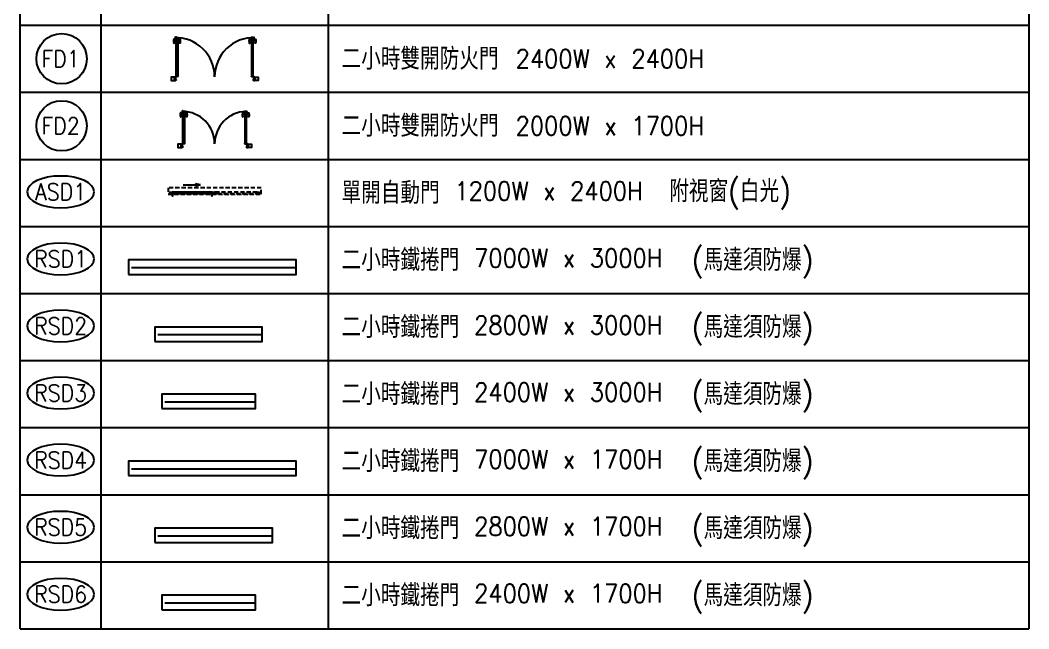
# Model space of a CAD drawing. Header units: millimetres. Extents: x -960 to 41501, y -1010 to 11880.
# Drawn here: x 32120 to 35128, y 321 to 2136 of the extents above; entities that cross this region are included whole.
import ezdxf
from ezdxf.enums import TextEntityAlignment as Align

# ---------------------------------------------------------------- set-up
doc = ezdxf.new("R2010")
doc.units = ezdxf.units.MM
doc.header["$LTSCALE"] = 100
doc.linetypes.add('188K-SM-03-F10-ARCH-PA-Y2257103$0$GOWN$0$15P5-XADP50$0$HIDDEN2', pattern=[0.1875, 0.125, -0.0625])
doc.layers.add('188K-SM-03-F10-ARCH-PA-Y2257103$0$K-TXT', color=7, linetype='Continuous')
doc.styles.add('188K-SM-03-F10-ARCH-PA-Y2257103$0$Standard', font='txt.shx', dxfattribs={"bigfont": 'chineset.shx'})

# ---------------------------------------------------------------- blocks, each defined once
blk = doc.blocks.new('188K-SM-03-F10-ARCH-PA-Y2257103')
at = {"layer": '188K-SM-03-F10-ARCH-PA-Y2257103$0$K-TXT', "ltscale": 5}
blk.add_hatch(color=4, dxfattribs=at).paths.add_polyline_path([(32642.8, 1648.2), (32642.8, 1642.2), (32657.8, 1645.2)])
at = {"layer": '188K-SM-03-F10-ARCH-PA-Y2257103$0$K-TXT'}
for p, q in [((32120.4, 321.1), (32120.4, 4041.1)), ((35127.6, 4041.1), (35127.6, 321.1)), ((32361.8, 321.1), (32361.8, 3881.1)), ((33038.6, 3881.1), (33038.6, 321.1)), ((32120.4, 2121.1), (35127.6, 2121.1)), ((32120.4, 1921.1), (35127.6, 1921.1)), ((32120.4, 1721.1), (35127.6, 1721.1)), ((32120.4, 1521.1), (35127.6, 1521.1)), ((32120.4, 1321.1), (35127.6, 1321.1)), ((32120.4, 1321.1), (35127.6, 1321.1)), ((32120.4, 1321.1), (35127.6, 1321.1)), ((32120.4, 1321.1), (35127.6, 1321.1)), ((32120.4, 1121.1), (35127.6, 1121.1)), ((32120.4, 921.1), (35127.6, 921.1)), ((32120.4, 721.1), (35127.6, 721.1)), ((32120.4, 521.1), (35127.6, 521.1)), ((32120.4, 321.1), (35127.6, 321.1))]:
    blk.add_line(p, q, dxfattribs=at)
at = {"layer": '188K-SM-03-F10-ARCH-PA-Y2257103$0$K-TXT', "color": 1}
for p, q in [((32590.3, 2081.5), (32591.1, 2081.5)), ((32590.3, 2076.6), (32590.3, 2081.5)), ((32591.1, 2076.6), (32590.3, 2076.6)), ((32591.1, 2081.5), (32591.1, 2076.6)), ((32591.1, 2080.1), (32595.1, 2080.1)), ((32595, 2077.9), (32591.1, 2077.9)), ((32595.1, 2080.1), (32596.5, 2080)), ((32805.4, 2080.1), (32804, 2080)), ((32809.4, 2080.1), (32805.4, 2080.1)), ((32805.4, 2077.9), (32809.4, 2077.9)), ((32809.4, 2081.5), (32809.4, 2076.6)), ((32810.2, 2081.5), (32809.4, 2081.5)), ((32809.4, 2076.6), (32810.2, 2076.6)), ((32810.2, 2076.6), (32810.2, 2081.5)), ((32582, 1956.4), (32580.2, 1956.4)), ((32610.3, 1861.5), (32611.1, 1861.5)), ((32610.3, 1856.6), (32610.3, 1861.5)), ((32611.1, 1856.6), (32610.3, 1856.6)), ((32611.1, 1861.5), (32611.1, 1856.6)), ((32611.1, 1860.1), (32615.1, 1860.1)), ((32615, 1857.9), (32611.1, 1857.9)), ((32615.1, 1860.1), (32616.5, 1860)), ((32785.4, 1860.1), (32784, 1860)), ((32789.4, 1860.1), (32785.4, 1860.1)), ((32785.4, 1857.9), (32789.4, 1857.9)), ((32789.4, 1861.5), (32789.4, 1856.6)), ((32790.2, 1861.5), (32789.4, 1861.5)), ((32789.4, 1856.6), (32790.2, 1856.6)), ((32790.2, 1856.6), (32790.2, 1861.5)), ((32602, 1756.4), (32600.2, 1756.4))]:
    blk.add_line(p, q, dxfattribs=at)
at = {"layer": '188K-SM-03-F10-ARCH-PA-Y2257103$0$K-TXT', "color": 4}
for p, q in [((32606.8, 1645.2), (32642.8, 1645.2)), ((32657.8, 1645.2), (32642.8, 1648.2)), ((32642.8, 1648.2), (32642.8, 1642.2)), ((32642.8, 1642.2), (32657.8, 1645.2)), ((32939.4, 1397.4), (32452.3, 1397.4, 0)), ((32838.4, 1197.4), (32531.2, 1197.4, 0)), ((32818.4, 997.4), (32551.2, 997.4, 0)), ((32939.4, 797.4), (32452.3, 797.4, 0)), ((32868.6, 597.4), (32531.2, 597.4, 0)), ((32818.4, 397.4), (32551.2, 397.4, 0))]:
    blk.add_line(p, q, dxfattribs=at)
at = {"layer": '188K-SM-03-F10-ARCH-PA-Y2257103$0$K-TXT', "color": 1}
for points in [[(32584.5, 2080.1), (32580.5, 2080.1), (32579.1, 2080, 0.327495), (32578.3, 2079.4, 0.089847), (32578.1, 2068.6, 1.144881), (32580, 2069.1, -0.137079), (32580, 2077.4, -0.349357), (32580.5, 2077.9), (32584.5, 2077.9)], [(32584.4, 2084.1), (32584.4, 2085.9), (32584.4, 2084.1), (32591, 2084.1), (32591, 2083.9), (32590.5, 2083.9), (32590.5, 2082.8, -0.414214), (32590.4, 2082.7), (32590.3, 2082.7), (32590.3, 2082.8), (32590.4, 2082.8), (32590.4, 2083.8), (32590.3, 2083.8), (32590.2, 1968), (32590.3, 1968), (32590.3, 1969), (32590.2, 1969), (32590.2, 1969.1), (32590.4, 1969.1, -0.414214), (32590.5, 1969), (32590.5, 1967.9, -0.414214), (32590.4, 1967.8), (32585.1, 1967.8, -0.414214), (32584.9, 1967.9), (32584.9, 1969, -0.414214), (32585.1, 1969.1), (32585.2, 1969.1), (32585.2, 1969), (32585.1, 1969), (32585.1, 1968), (32585.2, 1968), (32585.3, 2083.8), (32585.1, 2083.8), (32585.1, 2082.8), (32585.2, 2082.8), (32585.2, 2082.7), (32585.1, 2082.7, -0.414214), (32585, 2082.8), (32585, 2083.8), (32584.2, 2083.8, -0.414214), (32584.1, 2083.9), (32584.1, 2086.1, -0.414214), (32584.2, 2086.1), (32585, 2086.1), (32585, 2085.9), (32584.4, 2085.9)], [(32816, 2084.1), (32816, 2074.6), (32816, 2084.1), (32809.4, 2084.1), (32809.4, 2083.9), (32809.9, 2083.9), (32809.9, 2082.8, 0.414214), (32810, 2082.7), (32810.1, 2082.7), (32810.1, 2082.8), (32810, 2082.8), (32810, 2083.8), (32810.2, 2083.8), (32810.2, 1968), (32810.1, 1968), (32810.1, 1969), (32810.2, 1969), (32810.2, 1969.1), (32810.1, 1969.1, 0.414214), (32809.9, 1969), (32809.9, 1967.9, 0.414214), (32810.1, 1967.8), (32815.4, 1967.8, 0.414214), (32815.5, 1967.9), (32815.5, 1969, 0.414214), (32815.4, 1969.1), (32815.2, 1969.1), (32815.2, 1969), (32815.3, 1969), (32815.3, 1968), (32815.2, 1968), (32815.2, 2083.8), (32815.3, 2083.8), (32815.3, 2082.8), (32815.2, 2082.8), (32815.2, 2082.7), (32815.3, 2082.7, 0.414214), (32815.4, 2082.8), (32815.4, 2083.8), (32816.2, 2083.8, 0.414214), (32816.3, 2083.9), (32816.3, 2074.8, 0.414214), (32816.2, 2074.8), (32815.4, 2074.8), (32815.4, 2074.6), (32816, 2074.6)], [(32816, 2080.1), (32820, 2080.1), (32821.3, 2080, -0.327495), (32822.1, 2079.4, -0.089847), (32822.4, 2068.6, -1.144881), (32820.4, 2069.1, 0.137079), (32820.4, 2077.4, 0.349357), (32819.9, 2077.9), (32816, 2077.9)], [(32584.9, 1958.3, 0.306748), (32584.7, 1958.7), (32584.4, 1958.7, 0.306748), (32584.1, 1958.3), (32584.2, 1958.3, -0.414214), (32584.3, 1958.2), (32584.3, 1958.2), (32584.2, 1958.2), (32584.2, 1957.5), (32584.8, 1957.5), (32584.8, 1958.2), (32584.7, 1958.2), (32584.7, 1958.2, -0.414214), (32584.8, 1958.3), (32584.9, 1958.3), (32585, 1958.3, -0.414214), (32585.2, 1958.1), (32585.2, 1957.4, -0.320245), (32584.9, 1957), (32583.3, 1956.4), (32580.8, 1956.4, -0.414214), (32580.2, 1957), (32580.2, 1965.8, -0.414214), (32580.8, 1966.4), (32583.3, 1966.4), (32583.3, 1959), (32583.3, 1959, 0.414214), (32583.9, 1958.3), (32584.1, 1958.3)], [(32815.5, 1958.3, -0.306748), (32815.8, 1958.7), (32816.1, 1958.7, -0.306748), (32816.3, 1958.3), (32816.2, 1958.3, 0.414214), (32816.1, 1958.2), (32816.1, 1958.2), (32816.2, 1958.2), (32816.2, 1957.5), (32815.6, 1957.5), (32815.6, 1958.2), (32815.7, 1958.2), (32815.7, 1958.2, 0.414214), (32815.6, 1958.3), (32815.5, 1958.3), (32815.4, 1958.3, 0.414214), (32815.2, 1958.1), (32815.2, 1957.4, 0.320245), (32815.6, 1957), (32817.2, 1956.4), (32819.6, 1956.4, 0.414214), (32820.2, 1957), (32820.2, 1965.8, 0.414214), (32819.6, 1966.4), (32817.2, 1966.4), (32817.2, 1959), (32817.2, 1959, -0.414214), (32816.5, 1958.3), (32816.4, 1958.3)], [(32604.4, 1864.1), (32604.4, 1865.9), (32604.4, 1864.1), (32611, 1864.1), (32611, 1863.9), (32610.5, 1863.9), (32610.5, 1862.8, -0.414214), (32610.4, 1862.7), (32610.3, 1862.7), (32610.3, 1862.8), (32610.4, 1862.8), (32610.4, 1863.8), (32610.3, 1863.8), (32610.2, 1768), (32610.3, 1768), (32610.3, 1769), (32610.2, 1769), (32610.2, 1769.1), (32610.4, 1769.1, -0.414214), (32610.5, 1769), (32610.5, 1767.9, -0.414214), (32610.4, 1767.8), (32605.1, 1767.8, -0.414214), (32604.9, 1767.9), (32604.9, 1769, -0.414214), (32605.1, 1769.1), (32605.2, 1769.1), (32605.2, 1769), (32605.1, 1769), (32605.1, 1768), (32605.2, 1768), (32605.3, 1863.8), (32605.1, 1863.8), (32605.1, 1862.8), (32605.2, 1862.8), (32605.2, 1862.7), (32605.1, 1862.7, -0.414214), (32605, 1862.8), (32605, 1863.8), (32604.2, 1863.8, -0.414214), (32604.1, 1863.9), (32604.1, 1866.1, -0.414214), (32604.2, 1866.1), (32605, 1866.1), (32605, 1865.9), (32604.4, 1865.9)], [(32604.5, 1860.1), (32600.5, 1860.1), (32599.1, 1860, 0.327495), (32598.3, 1859.4, 0.089847), (32598.1, 1848.6, 1.144881), (32600, 1849.1, -0.137079), (32600, 1857.4, -0.349357), (32600.5, 1857.9), (32604.5, 1857.9)], [(32796, 1864.1), (32796, 1854.6), (32796, 1864.1), (32789.4, 1864.1), (32789.4, 1863.9), (32789.9, 1863.9), (32789.9, 1862.8, 0.414214), (32790, 1862.7), (32790.1, 1862.7), (32790.1, 1862.8), (32790, 1862.8), (32790, 1863.8), (32790.2, 1863.8), (32790.2, 1768), (32790.1, 1768), (32790.1, 1769), (32790.2, 1769), (32790.2, 1769.1), (32790.1, 1769.1, 0.414214), (32789.9, 1769), (32789.9, 1767.9, 0.414214), (32790.1, 1767.8), (32795.4, 1767.8, 0.414214), (32795.5, 1767.9), (32795.5, 1769, 0.414214), (32795.4, 1769.1), (32795.2, 1769.1), (32795.2, 1769), (32795.3, 1769), (32795.3, 1768), (32795.2, 1768), (32795.2, 1863.8), (32795.3, 1863.8), (32795.3, 1862.8), (32795.2, 1862.8), (32795.2, 1862.7), (32795.3, 1862.7, 0.414214), (32795.4, 1862.8), (32795.4, 1863.8), (32796.2, 1863.8, 0.414214), (32796.3, 1863.9), (32796.3, 1854.8, 0.414214), (32796.2, 1854.8), (32795.4, 1854.8), (32795.4, 1854.6), (32796, 1854.6)], [(32796, 1860.1), (32800, 1860.1), (32801.3, 1860, -0.327495), (32802.1, 1859.4, -0.089847), (32802.4, 1848.6, -1.144881), (32800.4, 1849.1, 0.137079), (32800.4, 1857.4, 0.349357), (32799.9, 1857.9), (32796, 1857.9)], [(32604.9, 1758.3, 0.306748), (32604.7, 1758.7), (32604.4, 1758.7, 0.306748), (32604.1, 1758.3), (32604.2, 1758.3, -0.414214), (32604.3, 1758.2), (32604.3, 1758.2), (32604.2, 1758.2), (32604.2, 1757.5), (32604.8, 1757.5), (32604.8, 1758.2), (32604.7, 1758.2), (32604.7, 1758.2, -0.414214), (32604.8, 1758.3), (32604.9, 1758.3), (32605, 1758.3, -0.414214), (32605.2, 1758.1), (32605.2, 1757.4, -0.320245), (32604.9, 1757), (32603.3, 1756.4), (32600.8, 1756.4, -0.414214), (32600.2, 1757), (32600.2, 1765.8, -0.414214), (32600.8, 1766.4), (32603.3, 1766.4), (32603.3, 1759), (32603.3, 1759, 0.414214), (32603.9, 1758.3), (32604.1, 1758.3)], [(32795.5, 1758.3, -0.306748), (32795.8, 1758.7), (32796.1, 1758.7, -0.306748), (32796.3, 1758.3), (32796.2, 1758.3, 0.414214), (32796.1, 1758.2), (32796.1, 1758.2), (32796.2, 1758.2), (32796.2, 1757.5), (32795.6, 1757.5), (32795.6, 1758.2), (32795.7, 1758.2), (32795.7, 1758.2, 0.414214), (32795.6, 1758.3), (32795.5, 1758.3), (32795.4, 1758.3, 0.414214), (32795.2, 1758.1), (32795.2, 1757.4, 0.320245), (32795.6, 1757), (32797.2, 1756.4), (32799.6, 1756.4, 0.414214), (32800.2, 1757), (32800.2, 1765.8, 0.414214), (32799.6, 1766.4), (32797.2, 1766.4), (32797.2, 1759), (32797.2, 1759, -0.414214), (32796.5, 1758.3), (32796.4, 1758.3)]]:
    blk.add_lwpolyline(points, format="xyb", dxfattribs=at)
for points in [[(32585.3, 2076.6), (32585.3, 2081.5), (32584.5, 2081.5), (32584.5, 2076.6)], [(32815.2, 2076.6), (32815.2, 2081.5), (32816, 2081.5), (32816, 2076.6)], [(32580.2, 1966.4), (32570.2, 1966.4), (32570.2, 1956.4), (32580.2, 1956.4)], [(32583.3, 1966.4), (32580.2, 1966.4), (32580.2, 1956.4), (32583.3, 1956.4)], [(32817.2, 1966.4), (32820.2, 1966.4), (32820.2, 1956.4), (32817.2, 1956.4)], [(32820.2, 1966.4), (32830.2, 1966.4), (32830.2, 1956.4), (32820.2, 1956.4)], [(32605.3, 1856.6), (32605.3, 1861.5), (32604.5, 1861.5), (32604.5, 1856.6)], [(32795.2, 1856.6), (32795.2, 1861.5), (32796, 1861.5), (32796, 1856.6)], [(32600.2, 1766.4), (32590.2, 1766.4), (32590.2, 1756.4), (32600.2, 1756.4)], [(32603.3, 1766.4), (32600.2, 1766.4), (32600.2, 1756.4), (32603.3, 1756.4)], [(32797.2, 1766.4), (32800.2, 1766.4), (32800.2, 1756.4), (32797.2, 1756.4)], [(32800.2, 1766.4), (32810.2, 1766.4), (32810.2, 1756.4), (32800.2, 1756.4)]]:
    blk.add_lwpolyline(points, close=True, dxfattribs=at)
at = {"layer": '188K-SM-03-F10-ARCH-PA-Y2257103$0$K-TXT', "color": 1, "ltscale": 500}
for points in [[(32583.5, 1962.5), (32583.5, 1967), (32583.3, 1967), (32583.3, 1962.5)], [(32588.7, 1967.8), (32584.2, 1967.8), (32584.2, 1968), (32588.7, 1968)], [(32811.7, 1967.8), (32816.2, 1967.8), (32816.2, 1968), (32811.7, 1968)], [(32816.9, 1962.5), (32816.9, 1967), (32817.2, 1967), (32817.2, 1962.5)], [(32603.5, 1762.5), (32603.5, 1767), (32603.3, 1767), (32603.3, 1762.5)], [(32608.7, 1767.8), (32604.2, 1767.8), (32604.2, 1768), (32608.7, 1768)], [(32791.7, 1767.8), (32796.2, 1767.8), (32796.2, 1768), (32791.7, 1768)], [(32796.9, 1762.5), (32796.9, 1767), (32797.2, 1767), (32797.2, 1762.5)]]:
    blk.add_lwpolyline(points, close=True, dxfattribs=at)
at = {"layer": '188K-SM-03-F10-ARCH-PA-Y2257103$0$K-TXT', "color": 4, "linetype": '188K-SM-03-F10-ARCH-PA-Y2257103$0$GOWN$0$15P5-XADP50$0$HIDDEN2'}
for points in [[(32839.2, 1636.3), (32561.2, 1636.3), (32561.2, 1617.8), (32839.2, 1617.8)], [(32826.8, 1619.3), (32826.8, 1622.9), (32707.7, 1622.9), (32707.7, 1619.3)]]:
    blk.add_lwpolyline(points, close=True, dxfattribs=at)
at = {"layer": '188K-SM-03-F10-ARCH-PA-Y2257103$0$K-TXT', "color": 4}
for points in [[(32573.3, 1621.1), (32573.3, 1621.1), (32573.3, 1619.3, 0.414214), (32573.4, 1619.3), (32573.5, 1619.3, 0.414214), (32573.6, 1619.3), (32573.6, 1619.7, -0.414214), (32573.6, 1619.8), (32573.6, 1619.8, -0.414214), (32573.7, 1619.7), (32573.7, 1619.3, 0.414214), (32573.7, 1619.3), (32574.4, 1619.3, 0.414214), (32574.4, 1619.3), (32574.4, 1619.3, -0.414214), (32574.4, 1619.3), (32575.1, 1619.3, -0.72636), (32575.2, 1619.3), (32574.5, 1619.2, -0.005498), (32575, 1619.2), (32566.2, 1619.2, -0.414214), (32566.2, 1619.2), (32566.2, 1623, -0.414214), (32566.2, 1623), (32574.5, 1623, -0.158507), (32574.5, 1623), (32575.2, 1623, -0.72636), (32575.1, 1622.9), (32574.4, 1622.9, -0.414214), (32574.4, 1622.9, 0.414214), (32574.4, 1622.9), (32573.7, 1622.9, 0.414214), (32573.7, 1622.9), (32573.7, 1622.5, -0.414214), (32573.6, 1622.4), (32573.6, 1622.4, -0.414214), (32573.6, 1622.5), (32573.6, 1622.9, 0.414214), (32573.5, 1622.9), (32573.4, 1622.9, 0.414214), (32573.3, 1622.9), (32573.3, 1621.1)], [(32700.2, 1619.2), (32692, 1619.2, -0.158507), (32691.9, 1619.2), (32691.8, 1619.3, -0.72636), (32691.8, 1619.3), (32692, 1619.3, -0.414214), (32692, 1619.3, 0.414214), (32692, 1619.3), (32692.7, 1619.3, 0.414214), (32692.8, 1619.3), (32692.8, 1619.7, -0.414214), (32692.8, 1619.8), (32692.8, 1619.8, -0.414214), (32692.9, 1619.7), (32692.9, 1619.3, 0.414214), (32692.9, 1619.3), (32693.1, 1619.3, 0.414214), (32693.1, 1619.3), (32693.1, 1621.1), (32693.1, 1621.1), (32693.1, 1621.1), (32693.1, 1622.9, 0.414214), (32693.1, 1622.9), (32692.9, 1622.9, 0.414214), (32692.9, 1622.9), (32692.9, 1622.5, -0.414214), (32692.8, 1622.4), (32692.8, 1622.4, -0.414214), (32692.8, 1622.5), (32692.8, 1622.9, 0.414214), (32692.7, 1622.9), (32692, 1622.9, 0.414214), (32692, 1622.9), (32692, 1622.9, -0.414214), (32692, 1622.9), (32691.8, 1622.9, -0.72636), (32691.8, 1623), (32691.9, 1623, -0.158507), (32692, 1623), (32700.2, 1623, -0.414214), (32700.2, 1623), (32700.2, 1619.2, -0.414214)]]:
    blk.add_lwpolyline(points, format="xyb", close=True, dxfattribs=at)
at = {"layer": '188K-SM-03-F10-ARCH-PA-Y2257103$0$K-TXT', "color": 4, "ltscale": 1000}
for points in [[(32575.7, 1617.8), (32573.2, 1617.8), (32573.2, 1612.8), (32575.7, 1612.8)], [(32693.2, 1617.8), (32690.7, 1617.8), (32690.7, 1612.8), (32693.2, 1612.8)]]:
    blk.add_lwpolyline(points, close=True, dxfattribs=at)
at = {"layer": '188K-SM-03-F10-ARCH-PA-Y2257103$0$K-TXT', "color": 4}
for points in [[(32692.8, 1619.3), (32692.8, 1622.9), (32573.7, 1622.9), (32573.7, 1619.3)], [(32542.3, 378.1), (32822.3, 378.1), (32822.3, 421.1), (32542.3, 421.1)]]:
    blk.add_lwpolyline(points, close=True, dxfattribs=at)
at = {"layer": '188K-SM-03-F10-ARCH-PA-Y2257103$0$K-TXT', "color": 4, "linetype": '188K-SM-03-F10-ARCH-PA-Y2257103$0$GOWN$0$15P5-XADP50$0$HIDDEN2'}
for points in [[(32700.2, 1619.2), (32708.5, 1619.2, 0.158507), (32708.5, 1619.2), (32708.6, 1619.3, 0.72636), (32708.6, 1619.3), (32708.4, 1619.3, 0.414214), (32708.4, 1619.3, -0.414214), (32708.4, 1619.3), (32707.7, 1619.3, -0.414214), (32707.7, 1619.3), (32707.7, 1619.7, 0.414214), (32707.6, 1619.8), (32707.6, 1619.8, 0.414214), (32707.6, 1619.7), (32707.6, 1619.3, -0.414214), (32707.5, 1619.3), (32707.4, 1619.3, -0.414214), (32707.3, 1619.3), (32707.3, 1621.1), (32707.3, 1621.1), (32707.3, 1621.1), (32707.3, 1622.9, -0.414214), (32707.4, 1622.9), (32707.5, 1622.9, -0.414214), (32707.6, 1622.9), (32707.6, 1622.5, 0.414214), (32707.6, 1622.4), (32707.6, 1622.4, 0.414214), (32707.7, 1622.5), (32707.7, 1622.9, -0.414214), (32707.7, 1622.9), (32708.4, 1622.9, -0.414214), (32708.4, 1622.9), (32708.4, 1622.9, 0.414214), (32708.4, 1622.9), (32708.6, 1622.9, 0.72636), (32708.6, 1623), (32708.5, 1623, 0.158507), (32708.5, 1623), (32700.2, 1623, 0.414214), (32700.2, 1623), (32700.2, 1619.2, 0.414214)], [(32834.2, 1619.2), (32826, 1619.2, -0.158507), (32825.9, 1619.2), (32825.8, 1619.3, -0.72636), (32825.8, 1619.3), (32826, 1619.3, -0.414214), (32826, 1619.3, 0.414214), (32826, 1619.3), (32826.7, 1619.3, 0.414214), (32826.8, 1619.3), (32826.8, 1619.7, -0.414214), (32826.8, 1619.8), (32826.8, 1619.8, -0.414214), (32826.9, 1619.7), (32826.9, 1619.3, 0.414214), (32826.9, 1619.3), (32827.1, 1619.3, 0.414214), (32827.1, 1619.3), (32827.1, 1621.1), (32827.1, 1621.1), (32827.1, 1621.1), (32827.1, 1622.9, 0.414214), (32827.1, 1622.9), (32826.9, 1622.9, 0.414214), (32826.9, 1622.9), (32826.9, 1622.5, -0.414214), (32826.8, 1622.4), (32826.8, 1622.4, -0.414214), (32826.8, 1622.5), (32826.8, 1622.9, 0.414214), (32826.7, 1622.9), (32826, 1622.9, 0.414214), (32826, 1622.9), (32826, 1622.9, -0.414214), (32826, 1622.9), (32825.8, 1622.9, -0.72636), (32825.8, 1623), (32825.9, 1623, -0.158507), (32826, 1623), (32834.2, 1623, -0.414214), (32834.2, 1623), (32834.2, 1619.2, -0.414214)]]:
    blk.add_lwpolyline(points, format="xyb", close=True, dxfattribs=at)
at = {"layer": '188K-SM-03-F10-ARCH-PA-Y2257103$0$K-TXT', "color": 4}
for points in [[(32443.3, 1378.1), (32943.3, 1378.1), (32943.3, 1421.1), (32443.3, 1421.1), (32443.3, 1378.1)], [(32522.3, 1178.1), (32842.3, 1178.1), (32842.3, 1221.1), (32522.3, 1221.1), (32522.3, 1178.1)], [(32542.3, 978.1), (32822.3, 978.1), (32822.3, 1021.1), (32542.3, 1021.1), (32542.3, 978.1)], [(32443.3, 778.1), (32943.3, 778.1), (32943.3, 821.1), (32443.3, 821.1), (32443.3, 778.1)], [(32522.3, 578.1), (32872.6, 578.1), (32872.6, 621.1), (32522.3, 621.1), (32522.3, 578.1)]]:
    blk.add_lwpolyline(points, dxfattribs=at)
at = {"layer": '188K-SM-03-F10-ARCH-PA-Y2257103$0$K-TXT'}
for centre in [(32244, 2021.1), (32244, 1821.1)]:
    blk.add_circle(centre, 75, dxfattribs=at)
at = {"layer": '188K-SM-03-F10-ARCH-PA-Y2257103$0$K-TXT', "color": 1}
for centre, radius, start, end in [((32583.7, 1967.6), 116.5, 0, 91.721), ((32816.9, 1967.6), 116.7, 88.3802, 180), ((32603.7, 1767.6), 96.5, 0, 89.7459), ((32796.8, 1767.6), 96.6, 92.0201, 180)]:
    blk.add_arc(centre, radius, start, end, dxfattribs=at)
at = {"layer": '188K-SM-03-F10-ARCH-PA-Y2257103$0$K-TXT', "color": 1, "extrusion": (0, 0, -1)}
for centre, major_axis, start_param, end_param in [((32595, 2077.3), (-0.417, 0.417), 0.901482, 2.245889), ((32580.7, 2073.2), (10.9, 10.9), 0.51383, 1.058752), ((32596.4, 2079.2), (-0.624, 0.624), 0.866962, 2.13291), ((32567.7, 2073.4), (21.3, 21.3), 0.585307, 0.943734), ((32596.5, 2068.7), (0.707, 0.707), 0.872811, 4.284184), ((32615, 1857.3), (-0.417, 0.417), 0.901482, 2.245889), ((32616.5, 1848.7), (0.707, 0.707), 0.872811, 4.284184), ((32600.7, 1853.2), (10.9, 10.9), 0.51383, 1.058752), ((32616.4, 1859.2), (-0.624, 0.624), 0.866962, 2.13291), ((32587.7, 1853.4), (21.3, 21.3), 0.585307, 0.943734)]:
    blk.add_ellipse(centre, major_axis=major_axis, ratio=1, start_param=start_param, end_param=end_param, dxfattribs=at)
at = {"layer": '188K-SM-03-F10-ARCH-PA-Y2257103$0$K-TXT', "color": 1}
for centre, major_axis, start_param, end_param in [((32832.7, 2073.4), (-21.3, 21.3), 0.585307, 0.943734), ((32804, 2079.2), (0.624, 0.624), 0.866962, 2.13291), ((32819.8, 2073.2), (-10.9, 10.9), 0.51383, 1.058752), ((32805.5, 2077.3), (0.417, 0.417), 0.901482, 2.245889), ((32803.9, 2068.7), (-0.707, 0.707), 0.872811, 4.284184), ((32812.7, 1853.4), (-21.3, 21.3), 0.585307, 0.943734), ((32783.9, 1848.7), (-0.707, 0.707), 0.872811, 4.284184), ((32784, 1859.2), (0.624, 0.624), 0.866962, 2.13291), ((32799.8, 1853.2), (-10.9, 10.9), 0.51383, 1.058752), ((32785.5, 1857.3), (0.417, 0.417), 0.901482, 2.245889)]:
    blk.add_ellipse(centre, major_axis=major_axis, ratio=1, start_param=start_param, end_param=end_param, dxfattribs=at)
at = {"layer": '188K-SM-03-F10-ARCH-PA-Y2257103$0$K-TXT', "color": 1, "ltscale": 500, "extrusion": (0, 0, -1)}
for centre in [(32583.7, 1967.6), (32603.7, 1767.6)]:
    blk.add_ellipse(centre, major_axis=(0.495, 0.495), ratio=1, start_param=3.926991, end_param=10.210176, dxfattribs=at)
at = {"layer": '188K-SM-03-F10-ARCH-PA-Y2257103$0$K-TXT', "color": 1, "ltscale": 500}
for centre in [(32816.7, 1967.6), (32796.7, 1767.6)]:
    blk.add_ellipse(centre, major_axis=(-0.495, 0.495), ratio=1, start_param=3.926991, end_param=10.210176, dxfattribs=at)
at = {"layer": '188K-SM-03-F10-ARCH-PA-Y2257103$0$K-TXT', "extrusion": (0, 0, -1)}
for centre in [(32241.1, 1624.2), (32241.1, 1424.2), (32241.1, 1224.2), (32241.1, 1024.2), (32241.1, 824.2), (32241.1, 624.2), (32241.1, 424.2)]:
    blk.add_ellipse(centre, major_axis=(100, 0), ratio=0.472801, dxfattribs=at)
at = {"layer": '188K-SM-03-F10-ARCH-PA-Y2257103$0$K-TXT', "style": '188K-SM-03-F10-ARCH-PA-Y2257103$0$Standard', "width": 0.9}
for s, p in [('FD1', (32241.1, 2021.1)), ('FD2', (32241.1, 1821.1)), ('ASD1', (32241.1, 1624.2)), ('RSD1', (32241.1, 1424.2)), ('RSD2', (32241.1, 1224.2)), ('RSD3', (32241.1, 1024.2)), ('RSD4', (32241.1, 824.2)), ('RSD5', (32241.1, 624.2)), ('RSD6', (32241.1, 424.2))]:
    blk.add_text(s, height=50, dxfattribs=at).set_placement(p, align=Align.MIDDLE)
for s, height, p in [('二小時雙開防火門 ', 65, (33078.6, 2021.1)), ('2400W x 2400H', 55, (33597.6, 2021.1)), ('二小時雙開防火門 ', 65, (33078.6, 1821.1)), ('2000W x 1700H', 55, (33597.6, 1821.1)), ('單開自動門', 65, (33078.6, 1621.1)), ('1200W x 2400H', 55, (33415.1, 1626.8)), ('附視窗(白光)', 65, (34055.6, 1626.1)), ('二小時鐵捲門', 65, (33078.6, 1421.1)), ('7000W x 3000H', 55, (33473.9, 1426.8)), ('(馬達須防爆)', 65, (34122.8, 1421.1)), ('(馬達須防爆)', 65, (34122.8, 1221.1)), ('二小時鐵捲門', 65, (33078.6, 1221.1)), ('2800W x 3000H', 55, (33473.9, 1226.8)), ('二小時鐵捲門', 65, (33078.6, 1021.1)), ('2400W x 3000H', 55, (33473.9, 1026.8)), ('(馬達須防爆)', 65, (34122.8, 1021.1)), ('二小時鐵捲門', 65, (33078.6, 821.1)), ('7000W x 1700H', 55, (33473.9, 826.8)), ('(馬達須防爆)', 65, (34122.8, 821.1)), ('(馬達須防爆)', 65, (34122.8, 621.1)), ('二小時鐵捲門', 65, (33078.6, 621.1)), ('2800W x 1700H', 55, (33473.9, 626.8)), ('二小時鐵捲門', 65, (33078.6, 421.1)), ('2400W x 1700H', 55, (33473.9, 426.8)), ('(馬達須防爆)', 65, (34122.8, 421.1))]:
    blk.add_text(s, height=height, dxfattribs=at).set_placement(p, align=Align.MIDDLE_LEFT)

msp = doc.modelspace()

# ---------------------------------------------------------------- block references
msp.add_blockref('188K-SM-03-F10-ARCH-PA-Y2257103', (0, 0))

doc.saveas('drawing.dxf')
